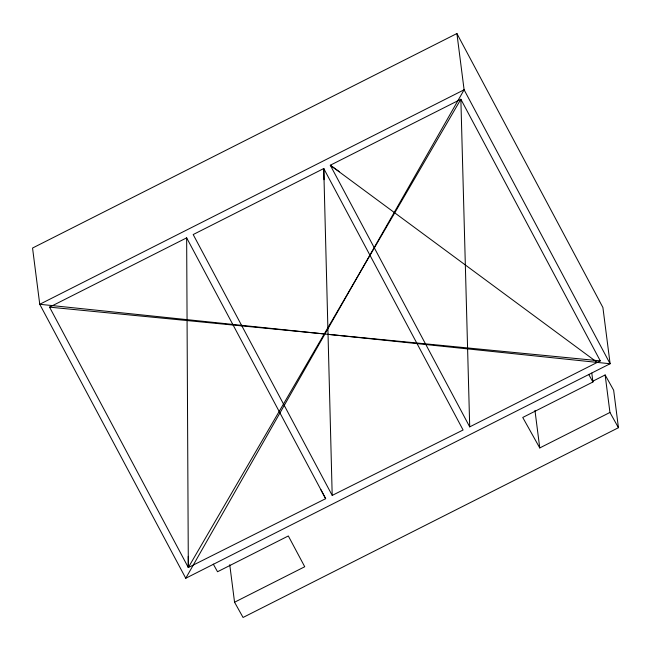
<?xml version="1.0" encoding="UTF-8"?>
<svg xmlns="http://www.w3.org/2000/svg" width="651" height="651" viewBox="0 0 651 651"><rect width="100%" height="100%" fill="white"/><g stroke="black" fill="none" stroke-linecap="round" stroke-linejoin="round"><path stroke-width="0.98" d="M185.755 578.251L464.106 89.789L456.904 33.535L32.55 248.039L39.752 304.286L185.755 578.251L610.109 363.746L602.899 307.5L456.904 33.535M188.253 556.353L188.326 567.534L325.655 498.682L186.65 237.851L49.566 307.142L188.326 567.534L460.859 99.245L600.287 360.874L469.713 426.869L330.293 165.24L460.859 99.245L469.713 426.869M592.54 381.34L605.137 374.968L613.649 390.209L618.45 427.707L243.059 617.465L234.555 602.224L229.746 564.726M591.792 373.104L592.931 381.991L522.745 417.462L539.76 447.945L609.946 412.465L605.137 374.968M234.555 602.224L304.733 566.744L288.328 535.96L217.54 571.741L213.284 564.116M332.197 495.411L463.089 429.994L323.759 168.544L193.184 234.547L332.197 495.411L323.759 168.544L324.035 179.725M49.566 307.142L323.531 333.873M328.039 334.345L600.287 360.874M339.383 171.718L330.293 165.24L597.244 362.404M588.675 374.366L592.931 381.991M609.946 412.465L618.45 427.707M320.927 489.715L325.655 498.682M534.959 410.447L539.76 447.945M186.65 237.851L188.326 567.534M464.106 89.789L39.752 304.286L610.109 363.746L464.106 89.789"/></g></svg>
